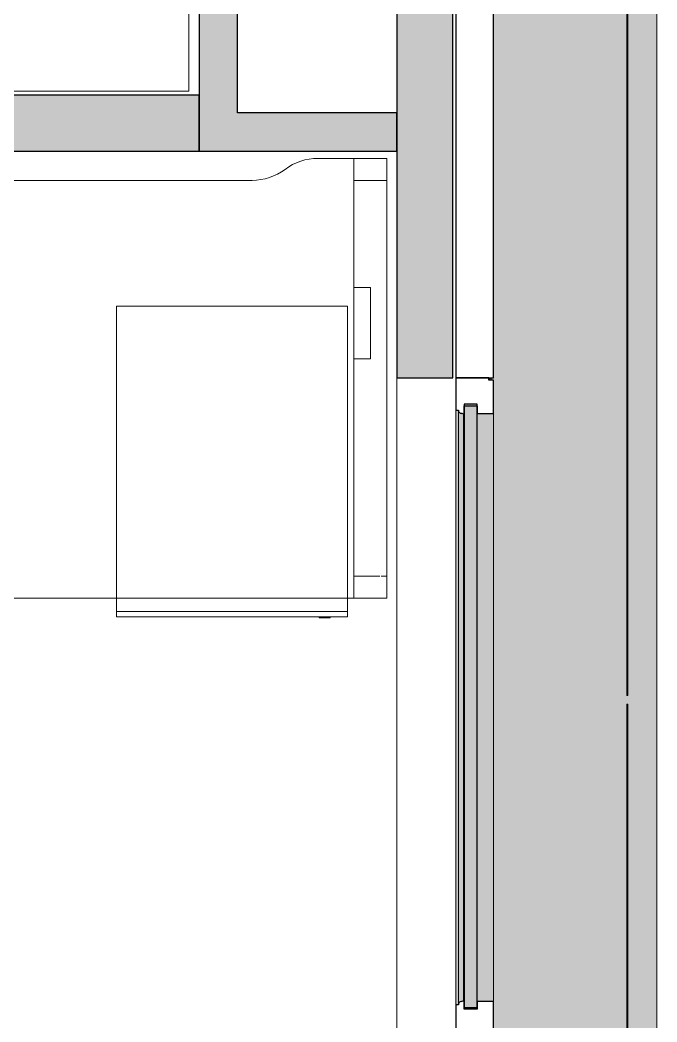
# Model space of a CAD drawing. Header units: millimetres. Extents: x 79795 to 317870, y -36033 to 97293.
# Drawn here: x 230054 to 231212, y 18971 to 20794 of the extents above; entities that cross this region are included whole.
import ezdxf

# ---------------------------------------------------------------- set-up
doc = ezdxf.new("R2010")
doc.units = ezdxf.units.MM
doc.header["$MEASUREMENT"] = 0
for name, color, linetype, lineweight in [('CSM-STL-XX-ZZ-M3-A-XXXX-00001_detached _19_04_21__rvt-1-Level 4$0$A-GLAZ', 7, 'CONTINUOUS', 9), ('CSM-STL-XX-ZZ-M3-A-XXXX-00001_detached _19_04_21__rvt-1-Level 4$0$A-GLAZ-CWMG', 7, 'CONTINUOUS', 9), ('CSM-STL-XX-ZZ-M3-A-XXXX-00001_detached _19_04_21__rvt-1-Level 4$0$A-WALL-PATT', 7, 'CONTINUOUS', 9), ('CSM-STL-XX-ZZ-M3-A-XXXX-00001_detached _19_04_21__rvt-1-Level 4$0$I-WALL', 7, 'CONTINUOUS', 9), ('I-FURN', 8, 'CONTINUOUS', 9)]:
    doc.layers.add(name, color=color, linetype=linetype, lineweight=lineweight)

msp = doc.modelspace()

# ---------------------------------------------------------------- hatches: boundary and pattern name
at = {"layer": 'CSM-STL-XX-ZZ-M3-A-XXXX-00001_detached _19_04_21__rvt-1-Level 4$0$A-GLAZ'}
h = msp.add_hatch(color=256, dxfattribs=at)
h.paths.add_polyline_path([(231211.8, 16190.3), (231211.8, 18843.3), (230914.8, 18843.3), (230914.8, 17490.3), (230910.2, 17490.3), (230910.2, 17486), (230914.8, 17486), (230914.8, 16294.6), (230910.2, 16294.6), (230910.2, 16290.3), (231174.8, 16290.3), (231174.8, 16190.3)], flags=0)
h.paths.add_polyline_path([(230914.8, 18943.3), (231211.8, 18943.3), (231211.8, 21496.3), (230914.8, 21496.3), (230914.8, 20143.3), (230910.2, 20143.3), (230910.2, 20139), (230914.8, 20139), (230914.8, 18947.6), (230910.2, 18947.6), (230910.2, 18943.3)], flags=0)
h.paths.add_polyline_path([(230914.8, 21596.3), (231211.8, 21596.3), (231211.8, 24149.3), (230914.8, 24149.3), (230914.8, 22796.3), (230910.2, 22796.3), (230910.2, 22792), (230914.8, 22792), (230914.8, 21600.6), (230910.2, 21600.6), (230910.2, 21596.3)], flags=0)
h.paths.add_polyline_path([(230914.8, 24249.3), (231211.8, 24249.3), (231211.8, 25549.3), (231174.8, 25549.3), (231174.8, 25449.3), (230910.2, 25449.3), (230910.2, 25445), (230914.8, 25445), (230914.8, 24253.6), (230910.2, 24253.6), (230910.2, 24249.3)], flags=0)
h = msp.add_hatch(color=256, dxfattribs=at)
h.paths.add_polyline_path([(230908.1, 16290.3), (230910.2, 16290.3), (230910.2, 16294.6), (230908.1, 16294.6)], flags=0)
h.paths.add_polyline_path([(230908.1, 17486), (230910.2, 17486), (230910.2, 17490.3), (230908.1, 17490.3)], flags=0)
h.paths.add_polyline_path([(230908.1, 18943.3), (230910.2, 18943.3), (230910.2, 18947.6), (230908.1, 18947.6)], flags=0)
h.paths.add_polyline_path([(230910.2, 20139), (230910.2, 20143.3), (230908.1, 20143.3), (230908.1, 20139)], flags=0)
h.paths.add_polyline_path([(230910.2, 21596.3), (230910.2, 21600.6), (230908.1, 21600.6), (230908.1, 21596.3)], flags=0)
h.paths.add_polyline_path([(230910.2, 22792), (230910.2, 22796.3), (230908.1, 22796.3), (230908.1, 22792)], flags=0)
h.paths.add_polyline_path([(230908.1, 24249.3), (230910.2, 24249.3), (230910.2, 24253.6), (230908.1, 24253.6)], flags=0)
h.paths.add_polyline_path([(230908.1, 25445), (230910.2, 25445), (230910.2, 25449.3), (230908.1, 25449.3)], flags=0)
for points in [[(230884.9, 18997.5), (230884.9, 20095.1), (230861, 20095.1), (230861, 18997.5)], [(230846, 19002.5), (230851, 19002.5), (230851, 20084.1), (230846, 20084.1), (230846, 19004.1)], [(230851, 19004.1), (230853.3, 19007.4), (230855.9, 19008.7), (230855.9, 20078.3), (230852.2, 20080.1), (230851, 20080.3), (230851, 19006.3)], [(230855.9, 19008.3), (230859.8, 19009.8), (230859.8, 20076.9), (230855.9, 20078.1), (230855.9, 19008.5)], [(230914.8, 19008.5), (230914.8, 20078.1), (230884.9, 20078.1), (230884.9, 19008.5)], [(230884.9, 18994.5), (230884.9, 18997.5), (230861, 18997.5), (230861, 18994.5)]]:
    msp.add_hatch(color=256, dxfattribs=at).paths.add_polyline_path(points, flags=0)
at = {"layer": 'CSM-STL-XX-ZZ-M3-A-XXXX-00001_detached _19_04_21__rvt-1-Level 4$0$A-WALL-PATT'}
for points in [[(230840.8, 20245.3), (230840.8, 21494.3), (230738.8, 21494.3), (230738.8, 20245.3)], [(230449.2, 20555.3), (230449.2, 21109.6), (230379.2, 21109.6), (230379.2, 20555.3)], [(226452.8, 20555.3), (230379.2, 20555.3), (230379.2, 20657.3), (226452.8, 20657.3)], [(230738.8, 20555.3), (230738.8, 20625.3), (230449.2, 20625.3), (230449.2, 20555.3)], [(230840.8, 20143.3), (230840.8, 20245.3), (230738.8, 20245.3), (230738.8, 20143.3)]]:
    msp.add_hatch(color=256, dxfattribs=at).paths.add_polyline_path(points, flags=0)

# ---------------------------------------------------------------- linework, layer by layer
at = {"layer": 'CSM-STL-XX-ZZ-M3-A-XXXX-00001_detached _19_04_21__rvt-1-Level 4$0$A-GLAZ', "lineweight": 30}
for p, q in [((230846, 21496.3), (230846, 20143.3)), ((230914.8, 20143.3), (230914.8, 21496.3)), ((230846, 20143.3), (230914.8, 20143.3)), ((230905.9, 20143.3), (230846, 20143.3)), ((230846, 20143.3), (230846, 20084.1)), ((230905.9, 20139), (230905.9, 20143.3)), ((230914.8, 20139), (230905.9, 20139)), ((230914.8, 20078.1), (230914.8, 20139)), ((230884.9, 20095.1), (230861, 20095.1)), ((230861, 20095.1), (230861, 18997.5)), ((230861, 20076.9), (230861, 20092.1)), ((230861, 20092.1), (230884.9, 20092.1)), ((230884.9, 18997.5), (230884.9, 20095.1)), ((230884.9, 20092.1), (230884.9, 20078.1)), ((230846, 20084.1), (230851, 20084.1)), ((230851, 20084.1), (230851, 20082.6)), ((230859.8, 20076.9), (230861, 20076.9)), ((230884.9, 20078.1), (230914.8, 20078.1)), ((230851, 19002.5), (230846, 19002.5)), ((230846, 19002.5), (230846, 18943.3)), ((230851, 19004.1), (230851, 19002.5)), ((230861, 19009.8), (230859.8, 19009.8)), ((230861, 18994.5), (230861, 19009.8)), ((230861, 18997.5), (230884.9, 18997.5)), ((230884.9, 18994.5), (230861, 18994.5)), ((230914.8, 19008.5), (230884.9, 19008.5)), ((230884.9, 19008.5), (230884.9, 18994.5)), ((230914.8, 18947.6), (230914.8, 19008.5))]:
    msp.add_line(p, q, dxfattribs=at)
at = {"layer": 'CSM-STL-XX-ZZ-M3-A-XXXX-00001_detached _19_04_21__rvt-1-Level 4$0$A-GLAZ'}
for p, q in [((231211.8, 18943.3), (231211.8, 21496.3)), ((230908.1, 20139), (230908.1, 20143.3)), ((230910.2, 20139), (230910.2, 20143.3)), ((230846, 20084.1), (230846, 19002.5)), ((230851, 20082.6), (230851, 20084.1)), ((230851, 19004.1), (230851, 20082.6)), ((230859.8, 19009.8), (230859.8, 20076.9)), ((230914.8, 19008.5), (230914.8, 20078.1)), ((230851, 19002.5), (230851, 19004.1))]:
    msp.add_line(p, q, dxfattribs=at)
at = {"layer": 'CSM-STL-XX-ZZ-M3-A-XXXX-00001_detached _19_04_21__rvt-1-Level 4$0$A-GLAZ', "lineweight": 30}
for centre, radius, start, end in [((230856.2, 20083.7), 5.36, 191.9524, 266.5739), ((230855.4, 20071), 7.4, 53.4261, 86.5739), ((230856.2, 19003), 5.36, 93.4261, 168.0476), ((230855.4, 19015.7), 7.4, 273.4261, 306.5739)]:
    msp.add_arc(centre, radius, start, end, dxfattribs=at)
at = {"layer": 'CSM-STL-XX-ZZ-M3-A-XXXX-00001_detached _19_04_21__rvt-1-Level 4$0$A-GLAZ'}
for points, knots in [([(230851, 20082.6), (230851.1, 20082.1), (230851.3, 20081.5), (230851.8, 20080.7), (230852.1, 20080.3), (230852.2, 20080.1)], [0, 0, 0, 0, 0.2, 0.3, 0.4, 0.4, 0.4, 0.4]), ([(230853.3, 20079.2), (230853.5, 20079.1), (230853.9, 20078.8), (230854.7, 20078.5), (230855.4, 20078.4), (230855.9, 20078.3)], [0.6, 0.6, 0.6, 0.6, 0.7, 0.8, 1, 1, 1, 1]), ([(230852.2, 19006.5), (230852.1, 19006.4), (230851.8, 19006), (230851.3, 19005.2), (230851.1, 19004.5), (230851, 19004.1)], [-0.4, -0.4, -0.4, -0.4, -0.3, -0.2, 0, 0, 0, 0]), ([(230855.9, 19008.3), (230855.4, 19008.3), (230854.7, 19008.2), (230853.9, 19007.8), (230853.5, 19007.6), (230853.3, 19007.4)], [-1, -1, -1, -1, -0.8, -0.7, -0.6, -0.6, -0.6, -0.6])]:
    msp.add_open_spline(points, degree=3, knots=knots, dxfattribs=at)
for points in [[(230858.6, 20077.6), (230859.1, 20077.4), (230859.5, 20077.2), (230859.8, 20076.9)], [(230859.8, 19009.8), (230859.5, 19009.5), (230859.1, 19009.2), (230858.6, 19009)]]:
    msp.add_open_spline(points, degree=3, dxfattribs=at)
at = {"layer": 'CSM-STL-XX-ZZ-M3-A-XXXX-00001_detached _19_04_21__rvt-1-Level 4$0$A-GLAZ-CWMG'}
for p, q in [((231156.8, 20682.3), (231156.8, 21057.3)), ((231158.8, 21057.3), (231158.8, 20682.3)), ((231156.8, 20307.3), (231156.8, 20682.3)), ((231158.8, 20682.3), (231158.8, 20307.3)), ((231156.8, 19932.3), (231156.8, 20307.3)), ((231158.8, 20307.3), (231158.8, 19932.3)), ((231156.8, 19565.3), (231156.8, 19932.3)), ((231158.8, 19932.3), (231158.8, 19565.3)), ((231158.8, 19565.3), (231156.8, 19565.3)), ((231156.8, 19549.3), (231158.8, 19549.3)), ((231156.8, 19182.3), (231156.8, 19549.3)), ((231158.8, 19549.3), (231158.8, 19182.3)), ((231156.8, 18943.3), (231156.8, 19182.3)), ((231158.8, 19182.3), (231158.8, 18943.3))]:
    msp.add_line(p, q, dxfattribs=at)
at = {"layer": 'CSM-STL-XX-ZZ-M3-A-XXXX-00001_detached _19_04_21__rvt-1-Level 4$0$I-WALL', "lineweight": 30}
for p, q in [((230738.8, 21494.3), (230738.8, 20245.3)), ((230840.8, 20245.3), (230840.8, 21494.3)), ((230379.2, 21109.6), (230379.2, 20555.3)), ((230449.2, 20625.3), (230449.2, 21109.6)), ((230379.2, 20657.3), (226452.8, 20657.3)), ((230379.2, 20555.3), (230379.2, 20657.3)), ((230738.8, 20625.3), (230449.2, 20625.3)), ((230738.8, 20555.3), (230738.8, 20625.3)), ((226452.8, 20555.3), (230379.2, 20555.3)), ((230379.2, 20555.3), (230449.2, 20555.3)), ((230449.2, 20555.3), (230738.8, 20555.3)), ((230738.8, 20245.3), (230738.8, 20143.3)), ((230840.8, 20143.3), (230840.8, 20245.3)), ((230738.8, 20143.3), (230840.8, 20143.3))]:
    msp.add_line(p, q, dxfattribs=at)
at = {"layer": 'CSM-STL-XX-ZZ-M3-A-XXXX-00001_detached _19_04_21__rvt-1-Level 4$0$I-WALL'}
msp.add_line((230738.8, 18943.3), (230738.8, 20143.3), dxfattribs=at)
at = {"layer": 'I-FURN'}
for p, q in [((230360.7, 20664.5), (230360.7, 20964.5)), ((229560.7, 20664.5), (230360.7, 20664.5)), ((230720.7, 20542.3), (230595.7, 20542.3)), ((230595.7, 20542.3), (230720.7, 20542.3)), ((230660.7, 20307.3), (230660.7, 20542.3)), ((230660.7, 20542.3), (230660.7, 20502.3)), ((230660.7, 20542.3), (230720.7, 20542.3)), ((230660.7, 20542.3), (230720.7, 20542.3)), ((230720.7, 20542.3), (230720.7, 19742.3)), ((230720.7, 20502.3), (230720.7, 20542.3)), ((230720.7, 19742.3), (230720.7, 20542.3)), ((230720.7, 20542.3), (230720.7, 19742.3)), ((230475.7, 20502.3), (229643.4, 20502.3)), ((229643.4, 20502.3), (230475.7, 20502.3)), ((230660.7, 20502.3), (230660.7, 19782.3)), ((230660.7, 20502.3), (230720.7, 20502.3)), ((230660.7, 20502.3), (230720.7, 20502.3)), ((230720.7, 19782.3), (230720.7, 20502.3)), ((230660.7, 20177.3), (230660.7, 20307.3)), ((230660.7, 20307.3), (230690.7, 20307.3)), ((230660.7, 20307.3), (230690.7, 20307.3)), ((230690.7, 20307.3), (230690.7, 20177.3)), ((230690.7, 20177.3), (230690.7, 20307.3)), ((230229.1, 20273.1), (230229.1, 19742.3)), ((230649.1, 20273.1), (230229.1, 20273.1)), ((230649.1, 19742.3), (230649.1, 20273.1)), ((230660.7, 19742.3), (230660.7, 20177.3)), ((230690.7, 20177.3), (230660.7, 20177.3)), ((230660.7, 20177.3), (230690.7, 20177.3)), ((230660.7, 19782.3), (230660.7, 19742.3)), ((230660.7, 19782.3), (230707.8, 19782.3)), ((230660.7, 19782.3), (230707.8, 19782.3)), ((230710.1, 19782.3), (230720.7, 19782.3)), ((230710.1, 19782.3), (230720.7, 19782.3)), ((230720.7, 19742.3), (230720.7, 19782.3)), ((229120.7, 19742.3), (230720.7, 19742.3)), ((230720.7, 19742.3), (229120.7, 19742.3)), ((230229.1, 19742.3), (230229.1, 19718.1)), ((230649.1, 19718.1), (230649.1, 19742.3)), ((230720.7, 19742.3), (230660.7, 19742.3)), ((230660.7, 19742.3), (230720.7, 19742.3)), ((230649.1, 19718.1), (230229.1, 19718.1)), ((230229.1, 19718.1), (230229.1, 19708.1)), ((230229.1, 19718.1), (230649.1, 19718.1)), ((230229.1, 19708.1), (230649.1, 19708.1)), ((230597.5, 19708.1), (230597.5, 19706.1)), ((230597.5, 19706.1), (230617.5, 19706.1)), ((230617.5, 19706.1), (230597.5, 19706.1)), ((230617.5, 19706.1), (230617.5, 19708.1)), ((230649.1, 19708.1), (230649.1, 19718.1))]:
    msp.add_line(p, q, dxfattribs=at)
for centre, start, end in [((230595.7, 20442.3), 90, 126.8699), ((230595.7, 20442.3), 90, 126.8699), ((230475.7, 20602.3), 270, 306.8699), ((230475.7, 20602.3), 270, 306.8699)]:
    msp.add_arc(centre, 100, start, end, dxfattribs=at)

doc.saveas('drawing.dxf')
